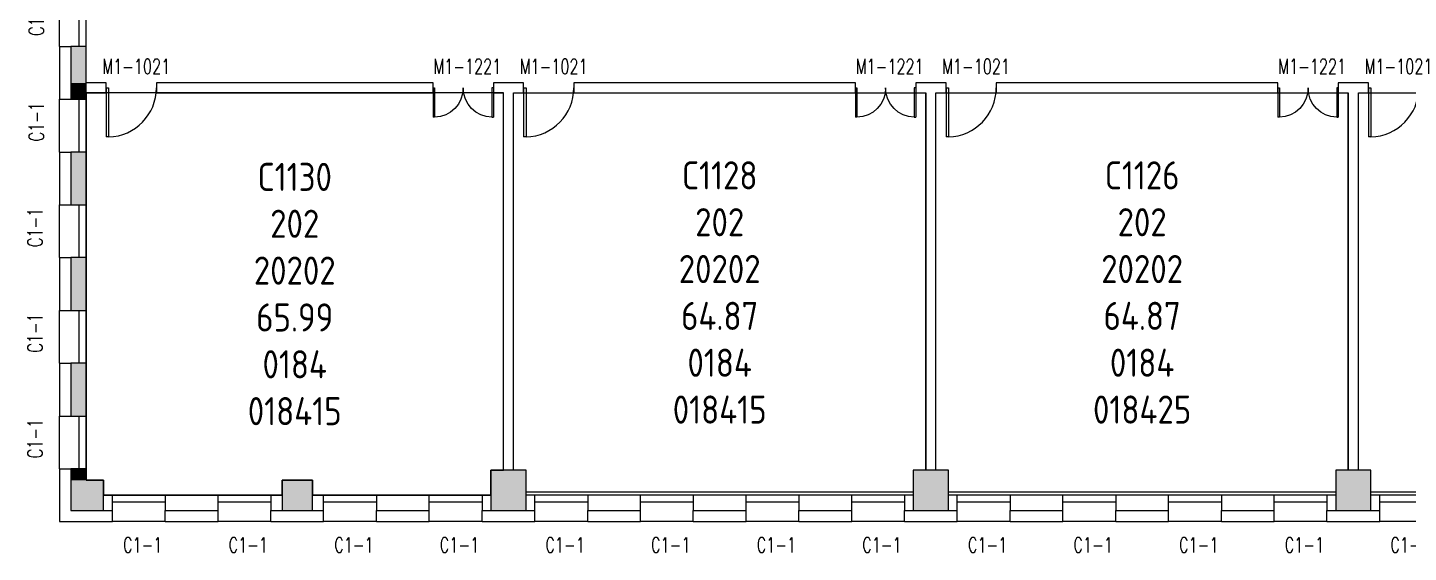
# Model space of a CAD drawing. Extents: x 1616214 to 1692011, y 310267 to 413040.
# Drawn here: x 1616214 to 1643669, y 310267 to 320701 of the extents above; entities that cross this region are included whole.
import ezdxf

# ---------------------------------------------------------------- set-up
doc = ezdxf.new("R2010")
doc.units = 0
doc.header["$LTSCALE"] = 1000
doc.header["$MEASUREMENT"] = 0
for name, color, linetype in [('body', 30, 'Continuous'), ('RM$', 5, 'Continuous'), ('RM$TXT', 5, 'Continuous')]:
    doc.layers.add(name, color=color, linetype=linetype)
doc.layers.get('0').freeze()
doc.styles.add('_TCH_WINDOW', font='txt.shx', dxfattribs={"height": 3.5, "bigfont": 'hztxt.shx'})
doc.styles.get("Standard").update_dxf_attribs({"font": 'gbenor.shx', "bigfont": 'gbcbig.shx'})

# ---------------------------------------------------------------- blocks, each defined once
blk = doc.blocks.new('$WINLIB2D$00000004')
for p, q in [((-0.5, 0.5), (0.5, 0.5)), ((-0.5, 0.241), (0.5, 0.241)), ((-0.5, -0.5), (0.5, -0.5))]:
    blk.add_line(p, q)
blk = doc.blocks.new('$DorLib2D$00000002')
for p, q in [((-0.5, 0), (-0.5, 0.4875)), ((-0.475, 0.4875), (-0.5, 0.4875)), ((-0.475, 0), (-0.475, 0.4875)), ((0.475, 0), (0.475, 0.4875)), ((0.475, 0.4875), (0.5, 0.4875)), ((0.5, 0), (0.5, 0.4875)), ((-0.5, 0), (-0.475, 0)), ((0.5, 0), (0.475, 0))]:
    blk.add_line(p, q)
at = {"lineweight": 13}
for centre, start, end in [((-0.4875, 0), 0, 88.53072), ((0.4875, 0), 91.46928, 180)]:
    blk.add_arc(centre, 0.4875, start, end, dxfattribs=at)
blk = doc.blocks.new('$DorLib2D$00000001')
for p, q in [((0.45, 0.975), (0.5, 0.975)), ((0.45, 0), (0.45, 0.975)), ((0.5, 0), (0.5, 0.975)), ((0.5, 0), (0.45, 0))]:
    blk.add_line(p, q)
at = {"lineweight": 13}
blk.add_arc((0.475, 0), 0.975, 91.4693, 180, dxfattribs=at)

msp = doc.modelspace()

# ---------------------------------------------------------------- hatches: boundary and pattern name
at = {"layer": 'body'}
for points in [[(1617375, 319603), (1617375, 320328), (1617075, 320328), (1617075, 319603)], [(1617075, 319603), (1617075, 319278), (1617375, 319278), (1617375, 319603)], [(1617075, 318228), (1617075, 317178), (1617375, 317178), (1617375, 318228)], [(1617075, 316128), (1617075, 315078), (1617375, 315078), (1617375, 316128)], [(1617075, 314028), (1617075, 312978), (1617375, 312978), (1617375, 314028)], [(1617075, 311703), (1617375, 311703), (1617375, 311928), (1617075, 311928)], [(1625425, 311103), (1626125, 311103), (1626125, 311903), (1625425, 311903)], [(1633825, 311103), (1634525, 311103), (1634525, 311903), (1633825, 311903)], [(1642225, 311103), (1642925, 311103), (1642925, 311903), (1642225, 311903)], [(1617075, 311103), (1617725, 311103), (1617725, 311703), (1617075, 311703)], [(1621275, 311103), (1621875, 311103), (1621875, 311703), (1621275, 311703)]]:
    msp.add_hatch(color=256, dxfattribs=at).paths.add_polyline_path(points)

# ---------------------------------------------------------------- linework, layer by layer
for p, q in [((1616850, 320328), (1616850, 319603)), ((1616850, 320328), (1617075, 320328)), ((1617375, 320328), (1617075, 320328)), ((1617075, 320328), (1617075, 319603)), ((1617375, 319603), (1617375, 320328)), ((1616850, 319603), (1616850, 319278)), ((1617075, 319603), (1617075, 319278)), ((1617775, 319603), (1617375, 319603)), ((1617375, 319278), (1617375, 319603)), ((1617775, 319403), (1617775, 319603)), ((1624275, 319603), (1618775, 319603)), ((1618775, 319603), (1618775, 319403)), ((1624275, 319403), (1624275, 319603)), ((1625675, 319603), (1625475, 319603)), ((1625475, 319603), (1625475, 319403)), ((1626075, 319603), (1625675, 319603)), ((1626075, 319403), (1626075, 319603)), ((1632675, 319603), (1627075, 319603)), ((1627075, 319603), (1627075, 319403)), ((1632675, 319403), (1632675, 319603)), ((1634075, 319603), (1633875, 319603)), ((1633875, 319603), (1633875, 319403)), ((1634475, 319603), (1634075, 319603)), ((1634475, 319403), (1634475, 319603)), ((1641075, 319603), (1635475, 319603)), ((1635475, 319603), (1635475, 319403)), ((1641075, 319403), (1641075, 319603)), ((1642475, 319603), (1642275, 319603)), ((1642275, 319603), (1642275, 319403)), ((1642875, 319603), (1642475, 319603)), ((1642875, 319403), (1642875, 319603)), ((1617375, 319403), (1617775, 319403)), ((1618775, 319403), (1624275, 319403)), ((1625475, 319403), (1625675, 319403)), ((1625675, 311903), (1625675, 319403)), ((1625875, 311903), (1625875, 319403)), ((1625875, 319403), (1626075, 319403)), ((1627075, 319403), (1632675, 319403)), ((1633875, 319403), (1634075, 319403)), ((1634075, 311903), (1634075, 319403)), ((1634275, 311903), (1634275, 319403)), ((1634275, 319403), (1634475, 319403)), ((1635475, 319403), (1641075, 319403)), ((1642275, 319403), (1642475, 319403)), ((1642475, 311903), (1642475, 319403)), ((1642675, 311903), (1642675, 319403)), ((1642675, 319403), (1642875, 319403)), ((1616850, 319278), (1617075, 319278)), ((1617075, 319278), (1617375, 319278)), ((1616850, 318228), (1616850, 317178)), ((1616850, 318228), (1617075, 318228)), ((1617075, 318228), (1617075, 317178)), ((1617375, 318228), (1617075, 318228)), ((1617375, 317178), (1617375, 318228)), ((1616850, 317178), (1617075, 317178)), ((1617075, 317178), (1617375, 317178)), ((1616850, 316128), (1616850, 315078)), ((1616850, 316128), (1617075, 316128)), ((1617075, 316128), (1617075, 315078)), ((1617375, 316128), (1617075, 316128)), ((1617375, 315078), (1617375, 316128)), ((1616850, 315078), (1617075, 315078)), ((1617075, 315078), (1617375, 315078)), ((1616850, 314028), (1616850, 312978)), ((1616850, 314028), (1617075, 314028)), ((1617075, 314028), (1617075, 312978)), ((1617375, 314028), (1617075, 314028)), ((1617375, 312978), (1617375, 314028)), ((1616850, 312978), (1617075, 312978)), ((1617075, 312978), (1617375, 312978)), ((1616850, 311928), (1616850, 310878)), ((1616850, 311928), (1617075, 311928)), ((1617375, 311928), (1617075, 311928)), ((1617075, 311928), (1617075, 311703)), ((1617375, 311703), (1617375, 311928)), ((1626125, 311903), (1625425, 311903)), ((1625425, 311903), (1625425, 311103)), ((1626125, 311103), (1626125, 311903)), ((1634525, 311903), (1633825, 311903)), ((1633825, 311903), (1633825, 311103)), ((1634525, 311103), (1634525, 311903)), ((1642925, 311903), (1642225, 311903)), ((1642225, 311903), (1642225, 311103)), ((1642925, 311103), (1642925, 311903)), ((1617075, 311703), (1617075, 311103)), ((1617725, 311703), (1617375, 311703)), ((1617725, 311103), (1617725, 311703)), ((1621875, 311703), (1621275, 311703)), ((1621275, 311703), (1621275, 311103)), ((1621875, 311103), (1621875, 311703)), ((1617900, 311403), (1617725, 311403)), ((1617900, 311103), (1617900, 311403)), ((1620000, 311403), (1618950, 311403)), ((1618950, 311403), (1618950, 311103)), ((1620000, 311103), (1620000, 311403)), ((1621275, 311403), (1621050, 311403)), ((1621050, 311403), (1621050, 311103)), ((1622100, 311403), (1621875, 311403)), ((1622100, 311103), (1622100, 311403)), ((1624200, 311403), (1623150, 311403)), ((1623150, 311403), (1623150, 311103)), ((1624200, 311103), (1624200, 311403)), ((1625425, 311403), (1625250, 311403)), ((1625250, 311403), (1625250, 311103)), ((1626300, 311403), (1626125, 311403)), ((1626300, 311103), (1626300, 311403)), ((1628400, 311403), (1627350, 311403)), ((1627350, 311403), (1627350, 311103)), ((1628400, 311103), (1628400, 311403)), ((1630500, 311403), (1629450, 311403)), ((1629450, 311403), (1629450, 311103)), ((1630500, 311103), (1630500, 311403)), ((1632600, 311403), (1631550, 311403)), ((1631550, 311403), (1631550, 311103)), ((1632600, 311103), (1632600, 311403)), ((1633825, 311403), (1633650, 311403)), ((1633650, 311403), (1633650, 311103)), ((1634700, 311403), (1634525, 311403)), ((1634700, 311103), (1634700, 311403)), ((1636800, 311403), (1635750, 311403)), ((1635750, 311403), (1635750, 311103)), ((1636800, 311103), (1636800, 311403)), ((1638900, 311403), (1637850, 311403)), ((1637850, 311403), (1637850, 311103)), ((1638900, 311103), (1638900, 311403)), ((1641000, 311403), (1639950, 311403)), ((1639950, 311403), (1639950, 311103)), ((1641000, 311103), (1641000, 311403)), ((1642225, 311403), (1642050, 311403)), ((1642050, 311403), (1642050, 311103)), ((1643100, 311403), (1642925, 311403)), ((1643100, 311103), (1643100, 311403)), ((1617075, 311103), (1617725, 311103)), ((1617725, 311103), (1617900, 311103)), ((1617900, 310878), (1617900, 311103)), ((1618950, 311103), (1620000, 311103)), ((1618950, 310878), (1618950, 311103)), ((1620000, 310878), (1620000, 311103)), ((1621050, 311103), (1621275, 311103)), ((1621050, 310878), (1621050, 311103)), ((1621275, 311103), (1621875, 311103)), ((1621875, 311103), (1622100, 311103)), ((1622100, 310878), (1622100, 311103)), ((1623150, 311103), (1624200, 311103)), ((1623150, 310878), (1623150, 311103)), ((1624200, 310878), (1624200, 311103)), ((1625250, 311103), (1625425, 311103)), ((1625250, 310878), (1625250, 311103)), ((1625425, 311103), (1626125, 311103)), ((1626125, 311103), (1626300, 311103)), ((1626300, 310878), (1626300, 311103)), ((1627350, 311103), (1628400, 311103)), ((1627350, 310878), (1627350, 311103)), ((1628400, 310878), (1628400, 311103)), ((1629450, 311103), (1630500, 311103)), ((1629450, 310878), (1629450, 311103)), ((1630500, 310878), (1630500, 311103)), ((1631550, 311103), (1632600, 311103)), ((1631550, 310878), (1631550, 311103)), ((1632600, 310878), (1632600, 311103)), ((1633650, 311103), (1633825, 311103)), ((1633650, 310878), (1633650, 311103)), ((1633825, 311103), (1634525, 311103)), ((1634525, 311103), (1634700, 311103)), ((1634700, 310878), (1634700, 311103)), ((1635750, 311103), (1636800, 311103)), ((1635750, 310878), (1635750, 311103)), ((1636800, 310878), (1636800, 311103)), ((1637850, 311103), (1638900, 311103)), ((1637850, 310878), (1637850, 311103)), ((1638900, 310878), (1638900, 311103)), ((1639950, 311103), (1641000, 311103)), ((1639950, 310878), (1639950, 311103)), ((1641000, 310878), (1641000, 311103)), ((1642050, 311103), (1642225, 311103)), ((1642050, 310878), (1642050, 311103)), ((1642225, 311103), (1642925, 311103)), ((1642925, 311103), (1643100, 311103)), ((1643100, 310878), (1643100, 311103)), ((1616850, 310878), (1617900, 310878)), ((1618950, 310878), (1620000, 310878)), ((1621050, 310878), (1621575, 310878)), ((1621575, 310878), (1622100, 310878)), ((1623150, 310878), (1624200, 310878)), ((1625250, 310878), (1625775, 310878)), ((1625775, 310878), (1626300, 310878)), ((1627350, 310878), (1628400, 310878)), ((1629450, 310878), (1630500, 310878)), ((1631550, 310878), (1632600, 310878)), ((1633650, 310878), (1634175, 310878)), ((1634175, 310878), (1634700, 310878)), ((1635750, 310878), (1636800, 310878)), ((1637850, 310878), (1638900, 310878)), ((1639950, 310878), (1641000, 310878)), ((1642050, 310878), (1642575, 310878)), ((1642575, 310878), (1643100, 310878))]:
    msp.add_line(p, q, dxfattribs=at)
at = {"layer": 'RM$'}
for points in [[(1617375, 319403), (1617375, 311703), (1617725, 311703), (1617725, 311403), (1621275, 311403), (1621275, 311703), (1621875, 311703), (1621875, 311403), (1625425, 311403), (1625425, 311903), (1625675, 311903), (1625675, 319403)], [(1625875, 319403), (1634075, 319403), (1634075, 311903), (1633825, 311903), (1633825, 311466), (1626125, 311466), (1626125, 311903), (1625875, 311903)], [(1634275, 319403), (1642475, 319403), (1642475, 311903), (1642225, 311903), (1642225, 311466), (1634525, 311466), (1634525, 311903), (1634275, 311903)], [(1642675, 319403), (1650875, 319403), (1650875, 312003), (1650625, 312003), (1650625, 311466), (1642925, 311466), (1642925, 311903), (1642675, 311903)]]:
    msp.add_lwpolyline(points, close=True, dxfattribs=at)

# ---------------------------------------------------------------- block references
at = {"layer": 'body'}
ref = msp.add_blockref('$WINLIB2D$00000004', (1617112, 320853), dxfattribs=dict(at, xscale=-1050, yscale=525, zscale=-1050, rotation=270))
ref.add_attrib('A', 'C1-1', (1616536, 320538), dxfattribs={"height": 297.5, "rotation": 90, "style": '_TCH_WINDOW', "width": 0.705882})
ref = msp.add_blockref('$DorLib2D$00000001', (1618275, 319503), dxfattribs=dict(at, xscale=1000, yscale=1000, zscale=1000, rotation=180))
ref.add_attrib('A', 'M1-1021', (1617697, 319780), dxfattribs={"height": 297.5, "style": '_TCH_WINDOW', "width": 0.705882})
ref = msp.add_blockref('$DorLib2D$00000002', (1624875, 319503), dxfattribs=dict(at, xscale=-1200, yscale=1200, zscale=-1200, rotation=180))
ref.add_attrib('A', 'M1-1221', (1624280, 319780), dxfattribs={"height": 297.5, "style": '_TCH_WINDOW', "width": 0.705882})
ref = msp.add_blockref('$DorLib2D$00000001', (1626575, 319503), dxfattribs=dict(at, xscale=1000, yscale=1000, zscale=1000, rotation=180))
ref.add_attrib('A', 'M1-1021', (1625997, 319780), dxfattribs={"height": 297.5, "rotation": 360, "style": '_TCH_WINDOW', "width": 0.705882})
ref = msp.add_blockref('$DorLib2D$00000002', (1633275, 319503), dxfattribs=dict(at, xscale=-1200, yscale=1200, zscale=-1200, rotation=179.9999999999986))
ref.add_attrib('A', 'M1-1221', (1632680, 319780), dxfattribs={"height": 297.5, "rotation": 360, "style": '_TCH_WINDOW', "width": 0.705882})
ref = msp.add_blockref('$DorLib2D$00000001', (1634975, 319503), dxfattribs=dict(at, xscale=1000, yscale=1000, zscale=1000, rotation=180))
ref.add_attrib('A', 'M1-1021', (1634397, 319780), dxfattribs={"height": 297.5, "style": '_TCH_WINDOW', "width": 0.705882})
ref = msp.add_blockref('$DorLib2D$00000002', (1641675, 319503), dxfattribs=dict(at, xscale=-1200, yscale=1200, zscale=-1200, rotation=180))
ref.add_attrib('A', 'M1-1221', (1641080, 319780), dxfattribs={"height": 297.5, "style": '_TCH_WINDOW', "width": 0.705882})
ref = msp.add_blockref('$DorLib2D$00000001', (1643375, 319503), dxfattribs=dict(at, xscale=1000, yscale=1000, zscale=1000, rotation=180))
ref.add_attrib('A', 'M1-1021', (1642797, 319780), dxfattribs={"height": 297.5, "style": '_TCH_WINDOW', "width": 0.705882})
ref = msp.add_blockref('$WINLIB2D$00000004', (1617112, 318753), dxfattribs=dict(at, xscale=-1050, yscale=525, zscale=-1050, rotation=270))
ref.add_attrib('A', 'C1-1', (1616536, 318438), dxfattribs={"height": 297.5, "rotation": 90, "style": '_TCH_WINDOW', "width": 0.705882})
ref = msp.add_blockref('$WINLIB2D$00000004', (1617112, 316653), dxfattribs=dict(at, xscale=-1050, yscale=525, zscale=-1050, rotation=270))
ref.add_attrib('A', 'C1-1', (1616511, 316338), dxfattribs={"height": 297.5, "rotation": 90, "style": '_TCH_WINDOW', "width": 0.705882})
ref = msp.add_blockref('$WINLIB2D$00000004', (1617112, 314553), dxfattribs=dict(at, xscale=-1050, yscale=525, zscale=-1050, rotation=270))
ref.add_attrib('A', 'C1-1', (1616511, 314238), dxfattribs={"height": 297.5, "rotation": 90, "style": '_TCH_WINDOW', "width": 0.705882})
ref = msp.add_blockref('$WINLIB2D$00000004', (1617112, 312453), dxfattribs=dict(at, xscale=-1050, yscale=525, zscale=-1050, rotation=270))
ref.add_attrib('A', 'C1-1', (1616511, 312138), dxfattribs={"height": 297.5, "rotation": 90, "style": '_TCH_WINDOW', "width": 0.705882})
ref = msp.add_blockref('$WINLIB2D$00000004', (1618425, 311141), dxfattribs=dict(at, xscale=-1050, yscale=525, zscale=-1050))
ref.add_attrib('A', 'C1-1', (1618110, 310267), dxfattribs={"height": 297.5, "style": '_TCH_WINDOW', "width": 0.705882})
ref = msp.add_blockref('$WINLIB2D$00000004', (1620525, 311141), dxfattribs=dict(at, xscale=-1050, yscale=525, zscale=-1050))
ref.add_attrib('A', 'C1-1', (1620210, 310267), dxfattribs={"height": 297.5, "style": '_TCH_WINDOW', "width": 0.705882})
ref = msp.add_blockref('$WINLIB2D$00000004', (1622625, 311141), dxfattribs=dict(at, xscale=-1050, yscale=525, zscale=-1050))
ref.add_attrib('A', 'C1-1', (1622310, 310267), dxfattribs={"height": 297.5, "style": '_TCH_WINDOW', "width": 0.705882})
ref = msp.add_blockref('$WINLIB2D$00000004', (1624725, 311141), dxfattribs=dict(at, xscale=-1050, yscale=525, zscale=-1050))
ref.add_attrib('A', 'C1-1', (1624410, 310267), dxfattribs={"height": 297.5, "style": '_TCH_WINDOW', "width": 0.705882})
ref = msp.add_blockref('$WINLIB2D$00000004', (1626825, 311141), dxfattribs=dict(at, xscale=-1050, yscale=525, zscale=-1050))
ref.add_attrib('A', 'C1-1', (1626510, 310267), dxfattribs={"height": 297.5, "style": '_TCH_WINDOW', "width": 0.705882})
ref = msp.add_blockref('$WINLIB2D$00000004', (1628925, 311141), dxfattribs=dict(at, xscale=-1050, yscale=525, zscale=-1050))
ref.add_attrib('A', 'C1-1', (1628610, 310267), dxfattribs={"height": 297.5, "style": '_TCH_WINDOW', "width": 0.705882})
ref = msp.add_blockref('$WINLIB2D$00000004', (1631025, 311141), dxfattribs=dict(at, xscale=-1050, yscale=525, zscale=-1050))
ref.add_attrib('A', 'C1-1', (1630710, 310267), dxfattribs={"height": 297.5, "style": '_TCH_WINDOW', "width": 0.705882})
ref = msp.add_blockref('$WINLIB2D$00000004', (1633125, 311141), dxfattribs=dict(at, xscale=-1050, yscale=525, zscale=-1050))
ref.add_attrib('A', 'C1-1', (1632810, 310267), dxfattribs={"height": 297.5, "style": '_TCH_WINDOW', "width": 0.705882})
ref = msp.add_blockref('$WINLIB2D$00000004', (1635225, 311141), dxfattribs=dict(at, xscale=-1050, yscale=525, zscale=-1050))
ref.add_attrib('A', 'C1-1', (1634910, 310267), dxfattribs={"height": 297.5, "style": '_TCH_WINDOW', "width": 0.705882})
ref = msp.add_blockref('$WINLIB2D$00000004', (1637325, 311141), dxfattribs=dict(at, xscale=-1050, yscale=525, zscale=-1050))
ref.add_attrib('A', 'C1-1', (1637010, 310267), dxfattribs={"height": 297.5, "style": '_TCH_WINDOW', "width": 0.705882})
ref = msp.add_blockref('$WINLIB2D$00000004', (1639425, 311141), dxfattribs=dict(at, xscale=-1050, yscale=525, zscale=-1050))
ref.add_attrib('A', 'C1-1', (1639110, 310267), dxfattribs={"height": 297.5, "style": '_TCH_WINDOW', "width": 0.705882})
ref = msp.add_blockref('$WINLIB2D$00000004', (1641525, 311141), dxfattribs=dict(at, xscale=-1050, yscale=525, zscale=-1050))
ref.add_attrib('A', 'C1-1', (1641210, 310267), dxfattribs={"height": 297.5, "style": '_TCH_WINDOW', "width": 0.705882})
ref = msp.add_blockref('$WINLIB2D$00000004', (1643625, 311141), dxfattribs=dict(at, xscale=-1050, yscale=525, zscale=-1050))
ref.add_attrib('A', 'C1-1', (1643310, 310267), dxfattribs={"height": 297.5, "style": '_TCH_WINDOW', "width": 0.705882})

# ---------------------------------------------------------------- texts
at = {"layer": 'RM$TXT', "char_height": 558.8, "attachment_point": 8}
for s, insert in [('C1130^M^J202^M^J20202^M^J65.99^M^J0184^M^J018415^M^J', (1621525, 312796)), ('C1128^M^J202^M^J20202^M^J64.87^M^J0184^M^J018415^M^J', (1629975, 312827)), ('C1126^M^J202^M^J20202^M^J64.87^M^J0184^M^J018425^M^J', (1638375, 312827))]:
    msp.add_mtext(s, dxfattribs=dict(at, insert=insert))

doc.saveas('drawing.dxf')
